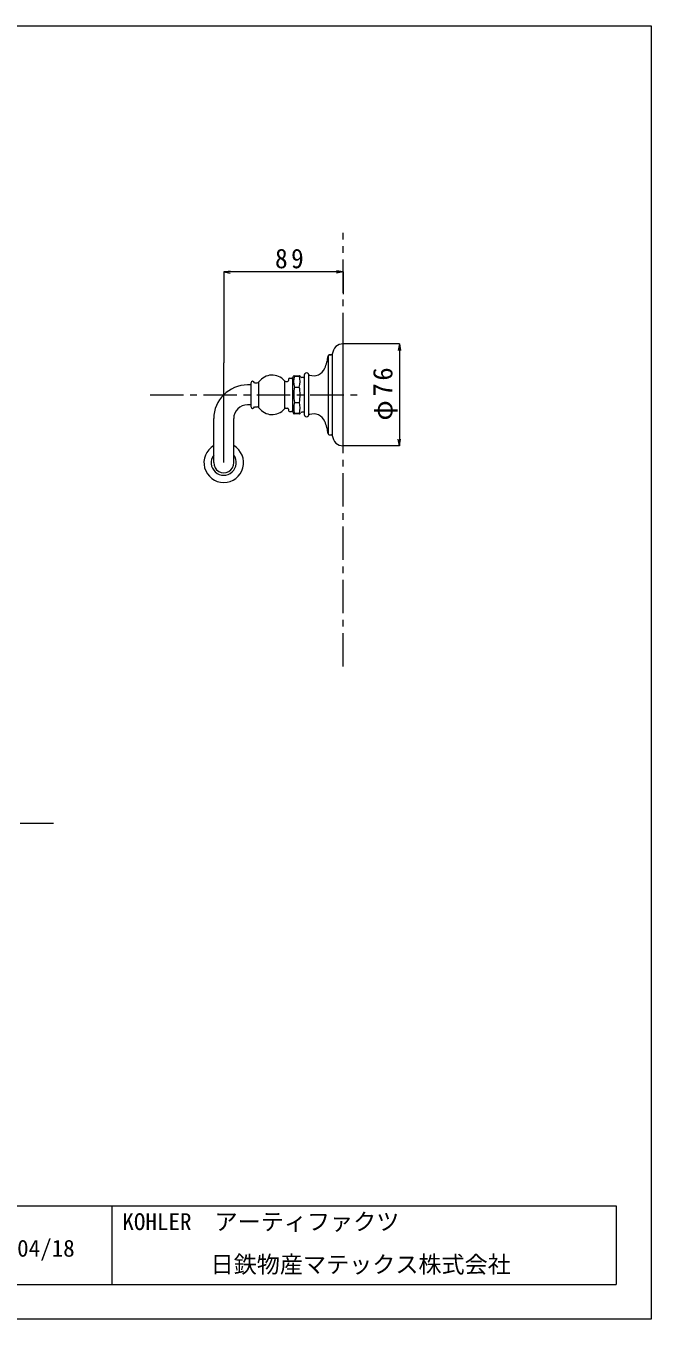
# Model space of a CAD drawing. Units: millimetres, scale not verified, with parts at other scales. Extents: x -696 to 675, y -474 to 496.
# Drawn here: x 206 to 675, y -474 to 496 of the extents above; entities that cross this region are included whole.
import ezdxf
from ezdxf.enums import TextEntityAlignment as Align

# ---------------------------------------------------------------- set-up
doc = ezdxf.new("R2010")
doc.units = ezdxf.units.MM
doc.header["$LTSCALE"] = 5
doc.linetypes.add('CHAIN1', pattern=[8, 5, -1, 1, -1])
for name, color, linetype, lineweight in [('0-0_0', 7, 'Continuous', 5), ('1-0_ﾚｲﾔ-16', 7, 'Continuous', 5), ('2-0_ﾚｲﾔ-32', 7, 'Continuous', 5), ('F-0_ﾚｲﾔ-240', 7, 'Continuous', 5)]:
    doc.layers.add(name, color=color, linetype=linetype, lineweight=lineweight)
doc.styles.add('ＭＳ ゴシック', font='')
doc.styles.get('ＭＳ ゴシック').set_extended_font_data('MS Gothic')

msp = doc.modelspace()

# ---------------------------------------------------------------- linework, layer by layer
at = {"layer": '0-0_0'}
for p, q in [((444.14, 180.884), (444.14, 257.184)), ((432.918, 248.317), (432.918, 189.754)), ((435.255, 249), (433.676, 249)), ((433.676, 249), (435.255, 249)), ((435.998, 249.59), (435.998, 188.48)), ((406.434, 231.86), (407.13, 233.065)), ((407.592, 233.332), (411.564, 233.332)), ((408.039, 233.112), (411.118, 233.112)), ((412.027, 233.065), (412.326, 232.546)), ((415.283, 232.805), (415.283, 234.386)), ((415.283, 205.266), (415.283, 232.805)), ((418.358, 234.473), (418.359, 203.597)), ((375.126, 226.54), (372.525, 226.54)), ((375.126, 227.879), (375.126, 210.192)), ((377.768, 228.041), (379.869, 228.041)), ((381.099, 209.389), (381.099, 227.238)), ((400.239, 229.572), (400.239, 208.499)), ((401.383, 229.042), (402.514, 229.042)), ((403.265, 230.793), (403.265, 229.792)), ((404.015, 231.543), (405.616, 231.543)), ((406.367, 231.61), (406.367, 207.277)), ((407.773, 224.858), (411.384, 224.858)), ((414.52, 232.042), (413.194, 232.042)), ((407.768, 213.298), (411.388, 213.298)), ((375.126, 211.53), (372.525, 211.53)), ((377.768, 210.029), (379.869, 210.029)), ((401.383, 209.029), (402.514, 209.029)), ((403.265, 208.278), (403.265, 207.278)), ((404.015, 206.527), (405.616, 206.527)), ((406.367, 207.278), (406.367, 206.461)), ((406.434, 206.211), (407.13, 205.005)), ((411.564, 204.738), (407.592, 204.738)), ((411.118, 204.958), (408.039, 204.958)), ((412.027, 205.005), (412.326, 205.524)), ((414.52, 206.028), (413.194, 206.028)), ((415.283, 203.684), (415.283, 205.266)), ((347.208, 168.202), (347.208, 201.224)), ((362.218, 168.202), (362.218, 201.224)), ((433.676, 189.071), (435.255, 189.071))]:
    msp.add_line(p, q, dxfattribs=at)
msp.add_lwpolyline([(381.099, 227.238), (381.099, 227.94), (381.099, 228.682)], dxfattribs=at)
for centre, radius, start, end in [((447.087, 247.65), 11.233, 137.84323, 170.12154), ((443.816, 249.807), 7.384, 87.4852, 133.21416), ((405.801, 250.52), 27.206, 334.87114, 355.3555), ((433.676, 248.237), 0.763, 90.00707, 174.02102), ((435.255, 249.762), 0.762, 269.99846, 346.94117), ((391.012, 221.747), 12.098, 40.30104, 145.02485), ((407.626, 232.74), 0.593, 93.25279, 146.74721), ((420.44, 228.932), 13.306, 162.29831, 197.82579), ((408.097, 232.646), 0.47, 97.16721, 135.19922), ((411.086, 232.7), 0.414, 42.09304, 85.54055), ((398.717, 228.932), 13.306, 342.17421, 17.70169), ((411.531, 232.74), 0.593, 33.25279, 86.74721), ((414.52, 232.805), 0.762, 269.99992, 0.00114), ((416.045, 234.386), 0.762, 138.56259, 179.99282), ((416.817, 233.768), 1.751, 38.69888, 140.11026), ((417.603, 234.369), 0.762, 7.8829, 40.39186), ((419.114, 234.58), 0.762, 188.07415, 254.33768), ((421.95, 242.528), 9.199, 250.68922, 337.2255), ((372.849, 200.9), 25.643, 90.72394, 179.27606), ((376.452, 227.879), 1.326, 7.04374, 180), ((379.869, 229.542), 1.501, 270, 325.02485), ((401.383, 230.543), 1.501, 220.30104, 270), ((402.514, 229.792), 0.75, 270, 0), ((404.015, 230.793), 0.75, 90, 180), ((405.616, 230.793), 0.75, 0, 90), ((406.867, 231.61), 0.5, 150, 180), ((433.85, 219.068), 26.712, 167.48167, 192.47476), ((385.307, 219.068), 26.712, 347.52524, 12.51833), ((413.196, 233.048), 1.004, 209.96965, 269.86529), ((421.488, 209.188), 14.322, 163.3234, 196.6152), ((397.669, 209.188), 14.322, 343.3848, 16.6766), ((372.415, 201.333), 10.198, 89.38374, 180.61626), ((376.452, 210.192), 1.326, 180, 352.95626), ((379.869, 208.528), 1.501, 34.97515, 90), ((391.012, 216.324), 12.098, 214.97515, 319.69896), ((401.383, 207.528), 1.501, 90, 139.69896), ((402.514, 208.278), 0.75, 0, 90), ((404.015, 207.278), 0.75, 180, 270), ((405.616, 207.278), 0.75, 270, 0), ((406.867, 206.461), 0.5, 180, 210), ((407.626, 205.33), 0.593, 213.25279, 266.74721), ((408.071, 205.37), 0.414, 222.09305, 265.54055), ((411.086, 205.37), 0.414, 274.45945, 317.90698), ((411.531, 205.33), 0.593, 273.25279, 326.74721), ((413.196, 205.023), 1.004, 90.13471, 150.03035), ((414.52, 205.266), 0.762, 359.99886, 90.00008), ((416.045, 203.684), 0.762, 180.00718, 221.43741), ((417.603, 203.702), 0.762, 319.60814, 352.1171), ((419.114, 203.49), 0.762, 105.66231, 171.92585), ((421.95, 195.543), 9.199, 22.7745, 109.31078), ((416.817, 204.303), 1.751, 219.88974, 321.30112), ((405.801, 187.551), 27.206, 4.6445, 25.12886), ((433.676, 189.833), 0.763, 185.97898, 269.99293), ((435.255, 188.308), 0.762, 13.05883, 90.00154), ((447.087, 190.421), 11.233, 189.87846, 222.15677), ((354.713, 168.202), 14.831, 120.42219, 59.57781), ((443.816, 188.264), 7.384, 226.78584, 272.5148), ((354.713, 168.202), 9.4, 143.2691, 36.73717), ((354.713, 168.202), 7.505, 179.99862, 359.99862)]:
    msp.add_arc(centre, radius, start, end, dxfattribs=at)
at = {"layer": '1-0_ﾚｲﾔ-16'}
for p, q in [((486.341, 257.184), (444.14, 257.184)), ((486.341, 257.184), (485.473, 252.26)), ((486.341, 257.184), (486.341, 180.886)), ((486.341, 257.184), (487.209, 252.26)), ((354.713, 168.202), (354.713, 243.027)), ((486.341, 180.886), (485.473, 185.81)), ((486.341, 180.886), (487.209, 185.81)), ((486.341, 180.886), (444.14, 180.886))]:
    msp.add_line(p, q, dxfattribs=at)
at = {"layer": '1-0_ﾚｲﾔ-16', "linetype": 'CHAIN1'}
msp.add_line((299.621, 219.034), (455.976, 219.034), dxfattribs=at)
at = {"layer": '2-0_ﾚｲﾔ-32', "linetype": 'CHAIN1'}
for p, q in [((444.14, 15.399), (444.14, 340.386)), ((227.138, -102.312), (-570.656, -102.312))]:
    msp.add_line(p, q, dxfattribs=at)
at = {"layer": '2-0_ﾚｲﾔ-32'}
for p, q in [((354.713, 311.165), (359.637, 312.033)), ((444.14, 311.165), (354.713, 311.165)), ((354.713, 311.165), (359.637, 310.296)), ((354.713, 311.165), (354.713, 243.027)), ((444.14, 311.165), (439.216, 312.033)), ((444.14, 311.165), (439.216, 310.296)), ((444.14, 311.165), (444.14, 294.498))]:
    msp.add_line(p, q, dxfattribs=at)
at = {"layer": 'F-0_ﾚｲﾔ-240'}
for p, q in [((-669.539, -388.912), (648.781, -388.912)), ((270.736, -388.912), (270.736, -447.684)), ((648.781, -388.912), (648.781, -447.684)), ((-669.539, -447.684), (648.781, -447.684))]:
    msp.add_line(p, q, dxfattribs=at)
msp.add_lwpolyline([(-695.751, 495.572), (675.082, 495.572), (675.082, -473.704), (-695.751, -473.704)], close=True, dxfattribs=at)

# ---------------------------------------------------------------- texts
at = {"layer": '1-0_ﾚｲﾔ-16', "insert": (485.206, 199.765), "char_height": 14.66, "attachment_point": 7, "rotation": 90, "style": 'ＭＳ ゴシック'}
msp.add_mtext('\\T1.19;φ76', dxfattribs=at)
at = {"layer": '2-0_ﾚｲﾔ-32', "insert": (393.176, 313.665), "char_height": 14.66, "attachment_point": 7, "style": 'ＭＳ ゴシック'}
msp.add_mtext('\\T1.27;\\W0.95;89', dxfattribs=at)
at = {"layer": 'F-0_ﾚｲﾔ-240', "style": 'ＭＳ ゴシック'}
for s, p in [('KOHLER\u3000アーティファクツ', (278.765, -410.806)), ('19/04/18', (173.952, -430.712)), ('日鉄物産マテックス株式会社', (344.877, -442.855))]:
    msp.add_text(s, height=12.69, dxfattribs=at).set_placement(p, align=Align.BOTTOM_LEFT)

doc.saveas('drawing.dxf')
